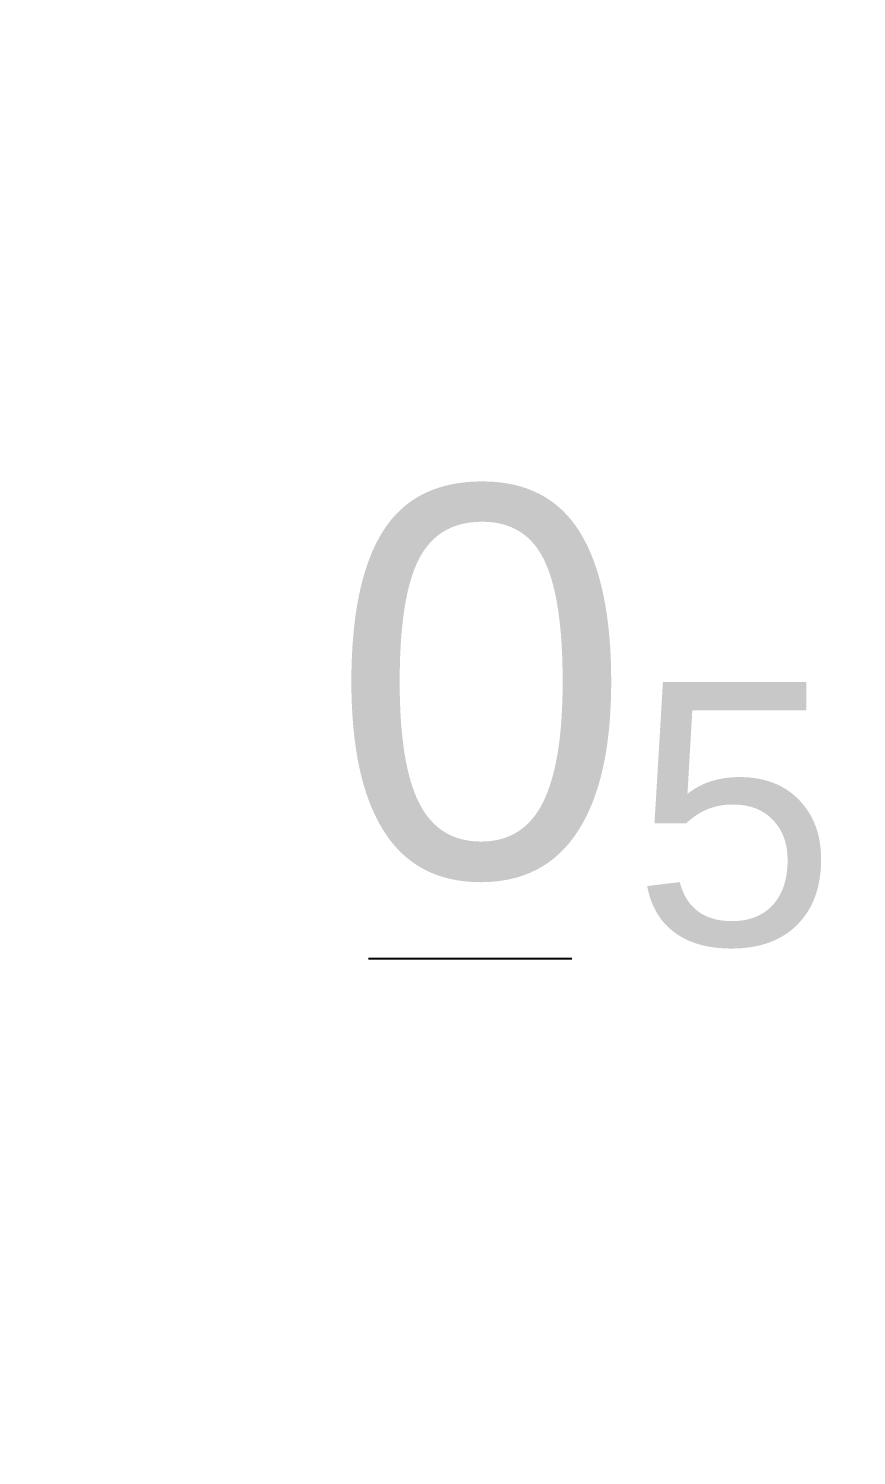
# Model space of a CAD drawing. Header units: millimetres. Extents: x 0 to 581027, y 0 to 6627194.
# Drawn here: x 580563.21 to 580567.04, y 6625952.42 to 6625959.02 of the extents above; entities that cross this region are included whole.
import ezdxf
from ezdxf.enums import TextEntityAlignment as Align

# ---------------------------------------------------------------- set-up
doc = ezdxf.new("R2010")
doc.units = ezdxf.units.MM
doc.layers.add('soundings_diff', color=7, linetype='Continuous', true_color=0x000000)
doc.layers.add('tiff', color=7, linetype='Continuous')
doc.layers.add('tiff17.2', color=7, linetype='Continuous')
doc.styles.get("Standard").update_dxf_attribs({"font": 'arial.ttf'})
picture_1 = doc.add_image_def('image2.tif', size_in_pixel=(3838, 2796))
picture_2 = doc.add_image_def('image3.tif', size_in_pixel=(3838, 2796))
picture_3 = doc.add_image_def('image4.tif', size_in_pixel=(2844, 2049))

msp = doc.modelspace()

# ---------------------------------------------------------------- linework, layer by layer
at = {"layer": 'soundings_diff', "color": 18, "true_color": 0x000000}
msp.add_line((580564.7796, 6625954.722, -0.48), (580565.7192, 6625954.722, -0.48), dxfattribs=at)

# ---------------------------------------------------------------- texts
msp.add_text('0', height=1.8, dxfattribs=at).set_placement((580566, 6625956, -0.48), align=Align.MIDDLE_RIGHT)
msp.add_text('5', height=1.215, dxfattribs=at).set_placement((580566, 6625956, -0.48), align=Align.TOP_LEFT)

# ---------------------------------------------------------------- pictures from other files: only their frames are drawn
at = {"layer": 'soundings_diff', "color": 7, "true_color": 0xffffff}
image = msp.add_image(picture_3, insert=(580007.4399, 6625621.2832), size_in_units=(568.8, 409.8), dxfattribs=at)
image.dxf.flags = 7
at = {"layer": 'tiff', "color": 7, "true_color": 0xffffff}
image = msp.add_image(picture_1, insert=(580010.5012, 6625614.7785), size_in_units=(575.6971, 419.3979), dxfattribs=dict(at, brightness=70))
image.dxf.flags = 7
at = {"layer": 'tiff17.2', "color": 7, "true_color": 0xffffff}
image = msp.add_image(picture_2, insert=(580010.5012, 6625614.7785), size_in_units=(575.6971, 419.3979), dxfattribs=dict(at, brightness=70))
image.dxf.flags = 7

doc.saveas('drawing.dxf')
